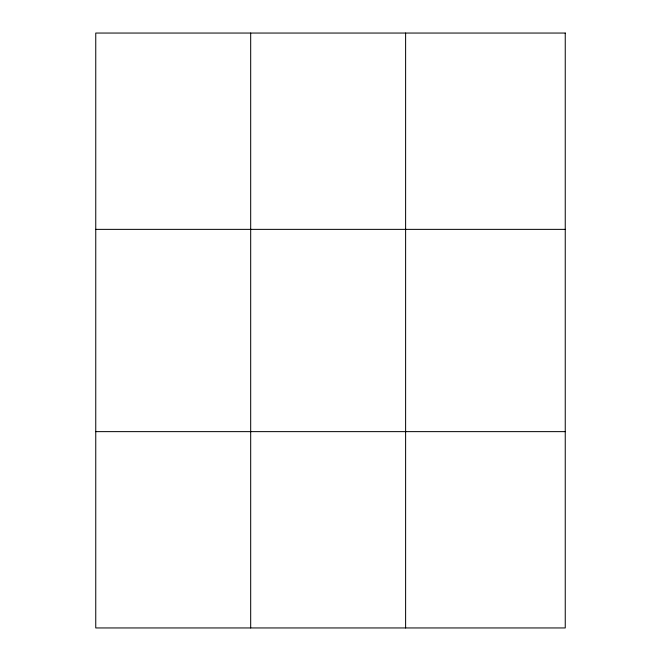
<?xml version="1.0" encoding="UTF-8"?>
<svg xmlns="http://www.w3.org/2000/svg" width="661" height="661" viewBox="0 0 661 661"><rect width="100%" height="100%" fill="white"/><g stroke="black" fill="none" stroke-linecap="round" stroke-linejoin="round"><path stroke-width="0.99" d="M250.684 627.95L250.684 33.05M405.614 627.95L405.614 33.05M95.754 229.367L565.246 229.367M95.754 431.633L565.246 431.633M565.246 33.05L565.246 627.95L95.754 627.95L95.754 33.05L565.246 33.05"/></g></svg>
